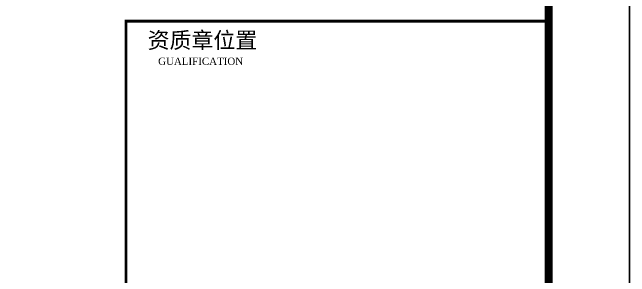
# Model space of a CAD drawing. Extents: x -2746917 to -971774, y -3334247 to -3250358.
# Drawn here: x -2193287 to -2185663, y -3283700 to -3280442 of the extents above; entities that cross this region are included whole.
import ezdxf

# ---------------------------------------------------------------- set-up
doc = ezdxf.new("R2010")
doc.units = 0
doc.header["$LTSCALE"] = 1000
doc.header["$MEASUREMENT"] = 0
doc.layers.get('0').update_dxf_attribs({"linetype": 'CONTINUOUS'})
doc.layers.add('PUB_TEXT', color=7, linetype='CONTINUOUS')
doc.layers.add('PUB_TITLE', color=4, linetype='CONTINUOUS')
doc.layers.add('yichutu', color=7, linetype='CONTINUOUS', true_color=0xffffff, plot=False)
doc.styles.add('GHF', font='times.ttf')
doc.styles.add('STYLE1', font='simhei.ttf', dxfattribs={"width": 0.8})

# ---------------------------------------------------------------- blocks, each defined once
blk = doc.blocks.new('yct-891-420-89100-42000-100-2004.0')
at = {"layer": 'yichutu', "color": 7, "true_color": 0xffffff}
blk.add_lwpolyline([(0, 0), (0, 42000), (89100, 42000), (89100, 0)], close=True, dxfattribs=at)
blk = doc.blocks.new('A$C28727B96')
at = {"layer": 'PUB_TITLE'}
blk.add_lwpolyline([(-86606.5, -4276.4), (-86606.5, 37723.6), (2493.5, 37723.6), (2493.5, -4276.4)], close=True, dxfattribs=at)
at = {"layer": 'PUB_TITLE', "const_width": 100}
blk.add_lwpolyline([(1493.5, -3276.4), (1493.5, 36723.6), (-85893.3, 36723.6), (-85893.3, -3276.4), (1493.5, -3276.4)], dxfattribs=at)
at = {"layer": 'PUB_TITLE', "color": 4, "const_width": 35.1}
blk.add_lwpolyline([(-3727.7, 26001.6), (1493.5, 26001.6), (1493.5, 31345.8), (-3727.7, 31345.8)], close=True, dxfattribs=at)
at = {"layer": 'PUB_TEXT'}
for s, height, style, p in [('资质章位置', 198.58, 'STYLE1', (-3460.3, 31012.4)), ('GUALIFICATION', 89.363, 'GHF', (-3330.1, 30807.2))]:
    blk.add_text(s, height=height, dxfattribs=dict(at, style=style)).set_placement(p)

msp = doc.modelspace()

# ---------------------------------------------------------------- block references
at = {"ltscale": 1.5}
msp.add_blockref('A$C28727B96', (-2188156.21, -3311896.69), dxfattribs=at)
at = {"layer": 'yichutu'}
msp.add_blockref('yct-891-420-89100-42000-100-2004.0', (-2274762.74, -3316173.05), dxfattribs=at)

doc.saveas('drawing.dxf')
